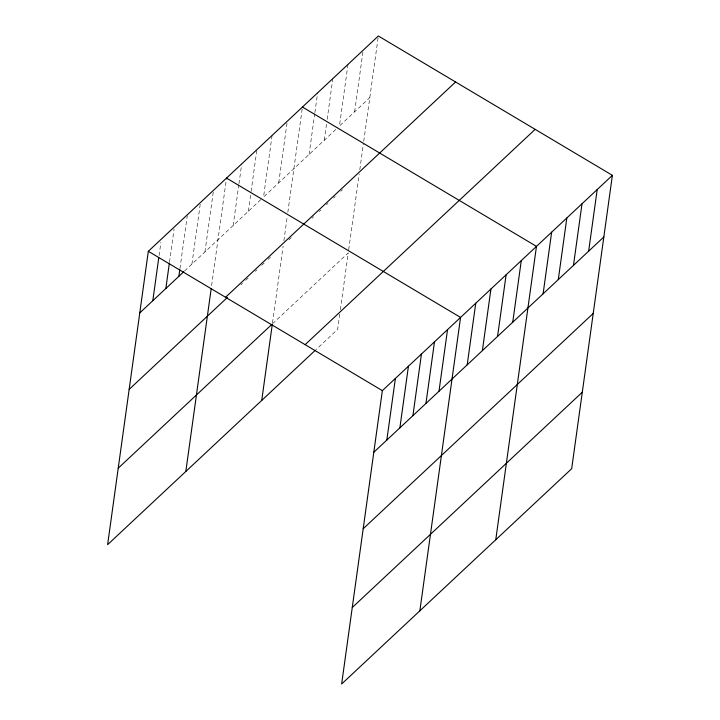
<?xml version="1.0" encoding="UTF-8"?>
<svg xmlns="http://www.w3.org/2000/svg" width="720" height="720" viewBox="0 0 720 720"><rect width="100%" height="100%" fill="white"/><g stroke="black" fill="none" stroke-linecap="round" stroke-linejoin="round"><path stroke-width="0.54" stroke-dasharray="3.6 2.7" d="M159.066 255.6L160.902 242.397M169.506 262.107L174.087 229.095M179.946 268.614L187.272 215.802M191.916 264.114L200.466 202.5M204.948 251.91L213.498 190.296M211.617 285.597L226.377 179.199M233.163 225.504L238.815 184.797M238.968 183.69L241.713 163.89M248.346 211.293L250.947 192.591M251.1 191.493L256.896 149.679M272.079 135.468L263.529 197.082L337.842 127.53M278.712 182.871L287.262 121.257M272.493 322.884L283.131 246.195M283.887 240.777L287.226 216.738M287.829 212.364L302.292 108.153M309.078 154.458L314.721 113.742M314.874 112.644L317.628 92.835M324.261 140.247L326.547 123.741M327.159 119.34L332.811 78.633M347.985 64.422L339.435 126.036L369.801 97.614M354.618 111.825L363.015 51.309M339.768 314.073L337.644 329.364L316.071 349.56M340.371 309.699L348.255 252.891L273.15 323.19M348.696 249.741L359.19 174.096M359.793 169.722L363.438 143.505M363.735 141.318L378.198 37.098M184.581 270.981L261.927 198.576M240.93 284.778L242.532 283.284M245.727 280.296L248.121 278.046M255.312 271.323L256.914 269.82M261.711 265.338L264.105 263.088M268.101 259.353L270.495 257.112M288.873 239.904L291.276 237.663M312.048 218.223L313.641 216.72M319.239 211.491L320.832 209.988M326.43 204.759L328.032 203.265M333.621 198.027L335.223 196.533M340.812 191.295L342.414 189.801"/><path stroke-width="1.08" d="M612.387 175.338L382.356 390.636L341.649 684L571.68 468.702L612.387 175.338L378.351 36L148.32 251.298L107.613 544.662L315.27 350.307M152.811 300.717L158.76 257.805M165.843 288.513L169.353 263.205M178.875 276.318L179.793 269.712M185.823 471.465L211.158 288.882M261.738 400.419L272.349 323.937M386.838 440.046L395.388 378.432M399.879 427.851L408.429 366.237M412.911 415.647L421.461 354.033M425.943 403.452L434.493 341.829M438.984 391.248L447.534 329.634M419.859 610.794L460.566 317.43L226.53 178.101M467.199 364.842L475.749 303.219M482.382 350.631L490.932 289.008M497.565 336.42L506.115 274.806M512.739 322.209L521.289 260.595M495.765 539.748L536.472 246.384L302.445 107.046M543.105 293.787L551.655 232.173M558.288 279.576L566.838 217.962M573.471 265.374L582.021 203.751M588.654 251.163L597.204 189.54M139.77 312.912L183.771 271.737M225.558 297.279L455.58 81.981M129.159 389.394L227.349 297.495M118.224 468.189L271.548 324.684M305.127 344.655L535.149 129.357M373.806 452.25L603.837 236.952M363.195 528.732L593.226 313.425M352.26 607.527L582.291 392.22M148.32 251.298L382.356 390.636"/></g></svg>
